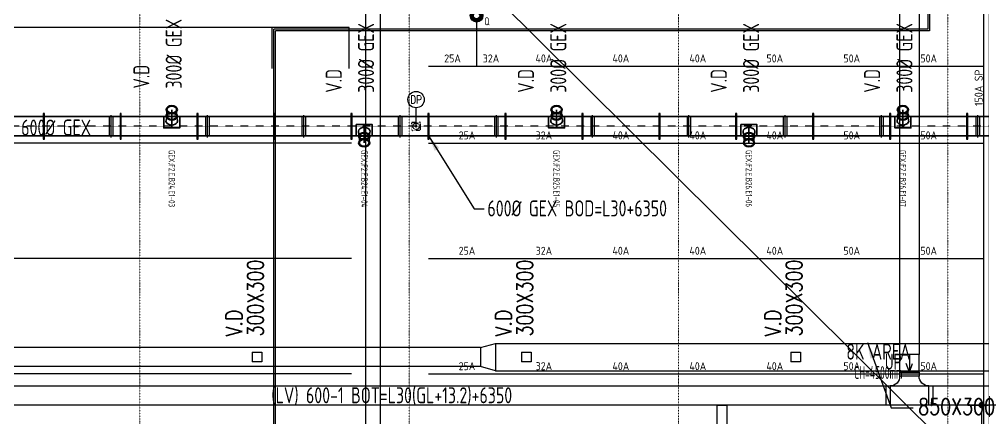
# Model space of a CAD drawing. Extents: x -32000 to 416743, y -254124 to 144214.
# Drawn here: x 197838 to 227916, y 16676 to 29136 of the extents above; entities that cross this region are included whole.
import ezdxf
from ezdxf.enums import TextEntityAlignment as Align

# ---------------------------------------------------------------- set-up
doc = ezdxf.new("R2010")
doc.units = 0
doc.header["$LTSCALE"] = 10
for name, pattern in [('H12PL4$0$JJP_三點線', [0.9, 0.3, -0.15, 0, -0.15, 0, -0.15, 0, -0.15]), ('XFM6D40$0$HIDDEN', [0.375, 0.25, -0.125]), ('XFM6D40$0$XFM6D40$0$CENTER', [2, 1.25, -0.25, 0.25, -0.25]), ('XFM7P40ICA$0$H12PL4$0$JJP_三點線', [0.9, 0.3, -0.15, 0, -0.15, 0, -0.15, 0, -0.15])]:
    doc.linetypes.add(name, pattern=pattern)
for name, color, linetype in [('H12PL4$0$A-OBJE-2D', 252, 'Continuous'), ('H12PL4$0$S-GRID', 252, 'Continuous'), ('X-F2-L30-E-CT-LV-50K$0$E-CBL-DIM', 250, 'Continuous'), ('X-F2-L30-E-CT-LV-50K$0$E-CBL-EQPM', 230, 'Continuous'), ('X-F2-L30-E-CT-LV-50K$0$E-CBL-TXT', 250, 'Continuous'), ('X-F2-L30-FS-PIPE$0$F-SK-LINE2', 2, 'Continuous'), ('X-F2-L30-FS-PIPE$0$F-SK-LINE3', 100, 'Continuous'), ('X-F2-L30-FS-PIPE$0$F-SK-LINE4', 140, 'Continuous'), ('X-F2-L30-FS-PIPE$0$F-SK-TXT', 250, 'Continuous'), ('X-F2-L30-FS-PIPE$0$F-SK-UP-QR-T68-K8.1', 40, 'Continuous'), ('XFDP30$0$A-CR-TT2 (8K)', 1, 'Continuous'), ('XFDP30$0$A-CR-TXT (8K)', 250, 'Continuous'), ('XFDP30$0$A-W-P2D (8K於 50K時拆除)', 2, 'Continuous'), ('XFM1D40$0$M-CWTR-TEXT', 250, 'Continuous'), ('XFM1D40$0$M-HVAC-CMDUCT', 150, 'Continuous'), ('XFM1D40$0$M-PIPE-TEXT-ARROR', 250, 'Continuous'), ('XFM6D40$0$1GEX', 3, 'Continuous'), ('XFM6D40$0$1鋼構', 4, 'Continuous'), ('XFM6D40$0$TAKE OFF NUMBER', 7, 'Continuous'), ('XFM6D40$0$XFM6D40$0$M-PIPE-TEXT', 250, 'Continuous'), ('XFM6D40$0$XFM6D40$0$M-PIPE-TEXT-ARROR', 250, 'Continuous'), ('XFM7P40ICA$0$H12PL4$0$S-GRID', 252, 'Continuous')]:
    doc.layers.add(name, color=color, linetype=linetype)
doc.layers.add('XFM6D40$0$XFM6D40$0$DUCT-CENT-GEX', color=1, linetype='XFM6D40$0$XFM6D40$0$CENTER', lineweight=25)
doc.layers.add('XFM6D40$0$XFM6D40$0$M-EX-DUCT-GEX', color=114, linetype='Continuous', lineweight=35)
doc.styles.add('X-F2-L30-E-CT-LV-50K$0$AA-TXT', font='isocp.shx', dxfattribs={"bigfont": 'chineset.shx'})
doc.styles.add('X-F2-L30-FS-PIPE$0$aa-txt', font='isocp.shx', dxfattribs={"bigfont": 'chineset.shx'})
doc.styles.add('XFDP30$0$AA-TXT', font='isocp.shx', dxfattribs={"width": 0.8, "bigfont": 'china.shx'})
doc.styles.add('XFM1D40$0$12P7-XCM2P10$0$AA-TXT', font='simplex.shx', dxfattribs={"bigfont": 'china.shx'})
doc.styles.add('XFM1D40$0$STANDARD', font='SIMPLEX', dxfattribs={"bigfont": 'BIGFONT'})
doc.styles.add('XFM6D40$0$dim-txt', font='isocp.shx', dxfattribs={"width": 0.7, "bigfont": 'chineset.shx'})
doc.styles.add('XFM6D40$0$XF2M6D20-A2 C2$0$AA-TXT', font='simplex.shx', dxfattribs={"width": 0.8, "bigfont": 'china.shx'})
doc.styles.add('XFM6D40$0$XFM6D40$0$aa-txt', font='isocp.shx', dxfattribs={"bigfont": 'chineset.shx'})
doc.styles.add('XFM6D40$0$XFM6D40$0$STANDARD', font='SIMPLEX', dxfattribs={"bigfont": 'BIGFONT'})
doc.dimstyles.new('X-F2-L30-E-CT-LV-50K$0$2000-dim', dxfattribs={"dimscale": 2000, "dimtxt": 0.15, "dimasz": 0.1, "dimexe": 0.1, "dimexo": 0.1, "dimgap": 0.05, "dimtad": 1, "dimdec": 0, "dimzin": 0, "dimdsep": 46, "dimtxsty": 'X-F2-L30-E-CT-LV-50K$0$AA-TXT', "dimblk": 'X-F2-L30-E-CT-LV-50K$0$_Dot', "dimcen": 2, "dimclrd": 256, "dimclre": 256, "dimclrt": 3, "dimadec": 0, "dimazin": 0, "dimtfac": 1, "dimtdec": 0, "dimtix": 1, "dimtmove": 2, "dimatfit": 3, "dimfxl": 0.1, "dimtvp": 1, "dimtolj": 1, "dimtzin": 0, "dimarcsym": 0})
doc.dimstyles.new('XFM1D40$0$Standard', dxfattribs={"dimtxt": 0.18, "dimasz": 0.18, "dimexe": 0.18, "dimexo": 0.0625, "dimgap": 0.09, "dimtad": 0, "dimtih": 1, "dimtoh": 1, "dimdec": 4, "dimzin": 0, "dimdsep": 46, "dimtxsty": 'XFM1D40$0$STANDARD', "dimcen": 0.09, "dimadec": 0, "dimazin": 0, "dimtfac": 1, "dimtdec": 4, "dimtofl": 0, "dimtmove": 0, "dimatfit": 3, "dimfxl": 1, "dimtolj": 1, "dimtzin": 0, "dimarcsym": 0})
doc.dimstyles.new('XFM6D40$0$XFM6D40$0$Standard', dxfattribs={"dimtxt": 0.18, "dimasz": 0.18, "dimexe": 0.18, "dimexo": 0.0625, "dimgap": 0.09, "dimtad": 0, "dimtih": 1, "dimtoh": 1, "dimdec": 4, "dimzin": 0, "dimdsep": 46, "dimtxsty": 'XFM6D40$0$XFM6D40$0$STANDARD', "dimcen": 0.09, "dimadec": 0, "dimazin": 0, "dimtfac": 1, "dimtdec": 4, "dimtofl": 0, "dimtmove": 0, "dimatfit": 3, "dimfxl": 1, "dimtolj": 1, "dimtzin": 0, "dimarcsym": 0})

# ---------------------------------------------------------------- blocks, each defined once
blk = doc.blocks.new('H12PL4')
at = {"layer": 'H12PL4$0$A-OBJE-2D', "lineweight": 0}
blk.add_line((243100, -350), (151700, 90350), dxfattribs=at)
at = {"layer": 'H12PL4$0$S-GRID', "linetype": 'H12PL4$0$JJP_三點線', "lineweight": 0}
for p, q in [((201600, 128250), (201600, -28000)), ((210000, 128250), (210000, -28000)), ((218400, 128250), (218400, -28000)), ((226800, 128250), (226800, -28000))]:
    blk.add_line(p, q, dxfattribs=at)
blk = doc.blocks.new('XFM6D40$0$LD-600x300大補貼-45')
for p, q in [((-25, 0), (516, 0)), ((0, -25), (0, 25)), ((191, 180), (269, 160)), ((456, 150), (318, 150)), ((191, -180), (269, -160)), ((456, -150), (318, -150))]:
    blk.add_line(p, q)
blk.add_lwpolyline([(300, 173), (300, 250), (-50, 250), (-50, -250), (300, -250), (300, -173)])
for centre, major_axis, start_param, end_param in [((168, 0), (0, 183), 6.10565, 9.602313), ((318, 0), (0, -175), 2.600493, 6.824285), ((318, 0), (0, -150), 3.141593, 6.283185)]:
    blk.add_ellipse(centre, major_axis=major_axis, ratio=0.707107, start_param=start_param, end_param=end_param)
at = {"linetype": 'XFM6D40$0$HIDDEN', "ltscale": 10}
blk.add_ellipse((350, 0), major_axis=(0, 150), ratio=0.301035, dxfattribs=at)
for major_axis in [(0, -175), (0, -150)]:
    blk.add_ellipse((520, 0), major_axis=major_axis, ratio=0.707107)
blk = doc.blocks.new('XFM6D40$0$DP大補貼')
at = {"linetype": 'XFM6D40$0$HIDDEN', "ltscale": 0.001}
blk.add_lwpolyline([(-56257, 182475), (-56037, 182475, -0.414214), (-56017, 182455), (-56017, 182235, -0.414214), (-56037, 182215), (-56257, 182215, -0.414214), (-56277, 182235), (-56277, 182455, -0.414214)], format="xyb", close=True, dxfattribs=at)
for radius in [100, 25]:
    blk.add_circle((-56147, 182345), radius, dxfattribs=at)
blk = doc.blocks.new('XFM6D40$0$600-F')
blk.add_line((-50, 0), (650, 0))
blk.add_lwpolyline([(0, 50), (600, 50), (600, -50), (0, -50)], close=True)
blk = doc.blocks.new('XFDP30')
at = {"layer": 'XFDP30$0$A-W-P2D (8K於 50K時拆除)'}
for p, q in [((226175, 29550), (226175, 28825)), ((226225, 29550), (226225, 28775)), ((226175, 28825), (205775, 28825, 0)), ((205775, 14550, 0), (205775, 28825, 0)), ((226225, 28775), (205825, 28775, 0)), ((205825, 14550, 0), (205825, 28775, 0))]:
    blk.add_line(p, q, dxfattribs=at)
at = {"layer": 'XFDP30$0$A-CR-TT2 (8K)', "style": 'XFDP30$0$AA-TXT', "width": 0.6}
blk.add_text('CH=4500mm', height=400, dxfattribs=at).set_placement((224630, 18118), align=Align.MIDDLE)
at = {"layer": 'XFDP30$0$A-CR-TXT (8K)', "style": 'XFDP30$0$AA-TXT', "width": 0.8}
blk.add_text('8K AREA', height=500, dxfattribs=at).set_placement((224630, 18768), align=Align.MIDDLE)
blk = doc.blocks.new('X-F2-L30-E-CT-LV-50K$0$_Dot')
at = {"color": 0, "linetype": 'ByBlock', "lineweight": -2}
blk.add_line((-0.5, 0), (-1, 0), dxfattribs=at)
at = {"color": 0, "linetype": 'ByBlock', "const_width": 0.5}
blk.add_lwpolyline([(-0.25, 0, 1), (0.25, 0, 1)], format="xyb", close=True, dxfattribs=at)
blk = doc.blocks.new('*D1070')
at = {"layer": 'DEFPOINTS', "color": 0, "transparency": 16777216}
for p in [(227222, 17100), (227853, 17100), (227169, 15000)]:
    blk.add_point(p, dxfattribs=at)
at = {"layer": 'X-F2-L30-E-CT-LV-50K$0$E-CBL-DIM', "lineweight": -2, "transparency": 16777216}
for p, q in [((227422, 17100), (228053, 17100)), ((227853, 15200), (227853, 16900)), ((227369, 15000), (228053, 15000))]:
    blk.add_line(p, q, dxfattribs=at)
at = {"layer": 'X-F2-L30-E-CT-LV-50K$0$E-CBL-DIM', "lineweight": -2, "transparency": 16777216, "xscale": 200, "yscale": 200, "zscale": 200}
for p, rotation in [((227853, 17100), 90), ((227853, 15000), 270)]:
    blk.add_blockref('X-F2-L30-E-CT-LV-50K$0$_Dot', p, dxfattribs=dict(at, rotation=rotation))
at = {"layer": 'X-F2-L30-E-CT-LV-50K$0$E-CBL-DIM', "transparency": 16777216, "insert": (227602, 16050), "char_height": 300, "attachment_point": 5, "rotation": 90, "style": 'X-F2-L30-E-CT-LV-50K$0$AA-TXT'}
blk.add_mtext('\\A1;2100', dxfattribs=at)
blk = doc.blocks.new('*U561')
at = {"linetype": 'ByBlock', "lineweight": -2, "ltscale": 0.8}
blk.add_line((-300, -600), (900, -600), dxfattribs=at)
for points in [[(600, 300), (600, 425), (0, 425), (0, 300)], [(-425, -600), (-300, -600), (-300, 0), (-425, 0)], [(900, -600), (1025, -600), (1025, 0), (900, 0)]]:
    blk.add_lwpolyline(points, close=True, dxfattribs=at)
for points in [[(-300, 0, 0.414214), (0, 300)], [(600, 300, 0.414214), (900, 0)]]:
    blk.add_lwpolyline(points, format="xyb", dxfattribs=at)
blk = doc.blocks.new('XFM7P40ICA$0$H12PL4')
at = {"layer": 'XFM7P40ICA$0$H12PL4$0$S-GRID', "linetype": 'XFM7P40ICA$0$H12PL4$0$JJP_三點線', "lineweight": 0}
for p, q in [((201600, 128250), (201600, -28000)), ((210000, 128250), (210000, -28000)), ((218400, 128250), (218400, -28000)), ((226800, 128250), (226800, -28000))]:
    blk.add_line(p, q, dxfattribs=at)
blk = doc.blocks.new('XFM7P40ICA')
blk.add_blockref('XFM7P40ICA$0$H12PL4', (0, 0))
blk = doc.blocks.new('X-F2-L30-FS-PIPE$0$FS02-Q-81')
at = {"const_width": 0.5}
blk.add_lwpolyline([(-0.75, 0, 1), (0.75, 0, 1)], format="xyb", close=True, dxfattribs=at)
for radius in [1, 0.5]:
    blk.add_circle((0, 0), radius)
at = {"style": 'X-F2-L30-FS-PIPE$0$aa-txt', "width": 0.8}
for s, p in [('8.1', (1.2, 0.6)), ('Q', (1.2, -1.5))]:
    blk.add_text(s, height=1.25, dxfattribs=at).set_placement(p)
blk = doc.blocks.new('X-F2-L30-FS-PIPE')
at = {"layer": 'X-F2-L30-FS-PIPE$0$F-SK-LINE2'}
for p, q in [((208650, 4800), (208650, 42075)), ((209100, 4800), (209100, 42075))]:
    blk.add_line(p, q, dxfattribs=at)
at = {"layer": 'X-F2-L30-FS-PIPE$0$F-SK-LINE3'}
for p, q in [((208125, 28875), (192084, 28875)), ((205725, 27600), (205725, 28875)), ((208125, 27600), (208125, 28875)), ((212100, 29050), (212100, 27675)), ((210600, 27675), (227916, 27675)), ((208200, 25275), (192084, 25275)), ((210600, 25275), (227916, 25275)), ((208200, 21675), (192084, 21675)), ((210600, 21675), (227916, 21675)), ((208200, 18075), (192084, 18075)), ((210600, 18075), (227916, 18075))]:
    blk.add_line(p, q, dxfattribs=at)
at = {"layer": 'X-F2-L30-FS-PIPE$0$F-SK-LINE4'}
blk.add_lwpolyline([(228084, 2418), (227916, 2418), (227916, 30282), (228084, 30282)], close=True, dxfattribs=at)
at = {"layer": 'X-F2-L30-FS-PIPE$0$F-SK-UP-QR-T68-K8.1', "xscale": 200, "yscale": 200, "zscale": 200}
blk.add_blockref('X-F2-L30-FS-PIPE$0$FS02-Q-81', (212100, 29250), dxfattribs=at)
at = {"layer": 'X-F2-L30-FS-PIPE$0$F-SK-TXT', "style": 'X-F2-L30-FS-PIPE$0$aa-txt'}
for s, p in [('25A', (211350, 27915)), ('32A', (212550, 27915)), ('40A', (214200, 27915)), ('40A', (216600, 27915)), ('40A', (219000, 27915)), ('50A', (221400, 27915)), ('50A', (223800, 27915)), ('50A', (226200, 27915)), ('25A', (211800, 25515)), ('32A', (214200, 25515)), ('40A', (216600, 25515)), ('40A', (219000, 25515)), ('40A', (221400, 25515)), ('50A', (223800, 25515)), ('50A', (226200, 25515)), ('25A', (211800, 21915)), ('32A', (214200, 21915)), ('40A', (216600, 21915)), ('40A', (219000, 21915)), ('40A', (221400, 21915)), ('50A', (223800, 21915)), ('50A', (226200, 21915)), ('25A', (211800, 18315)), ('32A', (214200, 18315)), ('40A', (216600, 18315)), ('40A', (219000, 18315)), ('40A', (221400, 18315)), ('50A', (223800, 18315)), ('50A', (226200, 18315))]:
    blk.add_text(s, height=250, dxfattribs=at).set_placement(p, align=Align.MIDDLE)
blk.add_text('150A SP', height=250, rotation=90, dxfattribs=at).set_placement((227760, 27000), align=Align.MIDDLE)
blk = doc.blocks.new('XFM1D40')
at = {"layer": 'XFM1D40$0$M-HVAC-CMDUCT'}
for p, q in [((212225.6, 18900), (212692.1, 19025)), ((212692.1, 19025), (232300, 19025)), ((212692.1, 19025), (212692.1, 18175)), ((212225.6, 18900), (179592.1, 18900)), ((205100, 18750), (205400, 18750)), ((205100, 18750), (205100, 18450)), ((205400, 18750), (205400, 18450)), ((212225.6, 18900), (212225.6, 18300)), ((213500, 18750), (213800, 18750)), ((213500, 18750), (213500, 18450)), ((213800, 18750), (213800, 18450)), ((221900, 18750), (222200, 18750)), ((221900, 18750), (221900, 18450)), ((222200, 18750), (222200, 18450)), ((205400, 18450), (205100, 18450)), ((213800, 18450), (213500, 18450)), ((222200, 18450), (221900, 18450)), ((212225.6, 18300), (179592.1, 18300)), ((212692.1, 18175), (212225.6, 18300)), ((212692.1, 18175), (232500, 18175))]:
    blk.add_line(p, q, dxfattribs=at)
at = {"layer": 'XFM1D40$0$M-CWTR-TEXT', "style": 'XFM1D40$0$12P7-XCM2P10$0$AA-TXT', "width": 0.8}
for s, p in [('300X300', (205201.1, 19240.2)), ('300X300', (213601.1, 19240.2)), ('300X300', (222001.1, 19240.2)), ('V.D', (204535.1, 19240.2)), ('V.D', (212935.1, 19240.2)), ('V.D', (221335.1, 19240.2))]:
    blk.add_text(s, height=500, rotation=90, dxfattribs=at).set_placement(p, align=Align.MIDDLE_LEFT)
blk.add_text('850X300', height=500, dxfattribs=at).set_placement((225871.5, 17052.6), align=Align.MIDDLE_LEFT)
at = {"layer": 'XFM1D40$0$M-PIPE-TEXT-ARROR'}
blk.add_leader([(224286.9, 19050), (225030.8, 17018.9), (225717, 17018.9)], dimstyle='XFM1D40$0$Standard', override={"dimasz": 500}, dxfattribs=at)
blk = doc.blocks.new('XFM6D40')
at = {"layer": 'XFM6D40$0$1GEX'}
blk.add_line((210214, 25800), (210214, 26375), dxfattribs=at)
blk.add_circle((210214, 26630.9), 255.9, dxfattribs=at)
at = {"layer": 'XFM6D40$0$1鋼構'}
for points in [[(198579.4, 25400), (198620.6, 25400), (198620.6, 26200), (198579.4, 26200)], [(200979.4, 25400), (201020.6, 25400), (201020.6, 26200), (200979.4, 26200)], [(203379.4, 25400), (203420.6, 25400), (203420.6, 26200), (203379.4, 26200)], [(205779.4, 25400), (205820.6, 25400), (205820.6, 26200), (205779.4, 26200)], [(208179.4, 25400), (208220.6, 25400), (208220.6, 26200), (208179.4, 26200)], [(210579.4, 25400), (210620.6, 25400), (210620.6, 26200), (210579.4, 26200)], [(212979.4, 25400), (213020.6, 25400), (213020.6, 26200), (212979.4, 26200)], [(215379.4, 25400), (215420.6, 25400), (215420.6, 26200), (215379.4, 26200)], [(217779.4, 25400), (217820.6, 25400), (217820.6, 26200), (217779.4, 26200)], [(220179.4, 25400), (220220.6, 25400), (220220.6, 26200), (220179.4, 26200)], [(222579.4, 25400), (222620.6, 25400), (222620.6, 26200), (222579.4, 26200)], [(224979.4, 25400), (225020.6, 25400), (225020.6, 26200), (224979.4, 26200)], [(227379.4, 25400), (227420.6, 25400), (227420.6, 26200), (227379.4, 26200)]]:
    blk.add_lwpolyline(points, close=True, dxfattribs=at)
at = {"layer": 'XFM6D40$0$XFM6D40$0$DUCT-CENT-GEX', "ltscale": 0.001}
blk.add_line((230733.2, 25800), (186982.9, 25800), dxfattribs=at)
at = {"layer": 'XFM6D40$0$XFM6D40$0$M-EX-DUCT-GEX'}
for p, q in [((230733.2, 26100), (187475, 26100)), ((230733.2, 25500), (187475, 25500))]:
    blk.add_line(p, q, dxfattribs=at)
at = {"layer": 'XFM6D40$0$1GEX', "rotation": 90}
for p in [(200705, 25500), (203708, 25500), (206711, 25500), (209714, 25500), (212717, 25500), (215720, 25500), (218723, 25500), (221726, 25500), (224729, 25500), (227732, 25500)]:
    blk.add_blockref('XFM6D40$0$600-F', p, dxfattribs=at)
at = {"layer": 'XFM6D40$0$1GEX', "linetype": 'XFM6D40$0$HIDDEN', "rotation": 90}
blk.add_blockref('XFM6D40$0$DP大補貼', (392558.7, 81947.5), dxfattribs=at)
at = {"layer": 'XFM6D40$0$XFM6D40$0$M-EX-DUCT-GEX', "rotation": 90}
for p in [(202595, 25800), (214595, 25800), (225395, 25800)]:
    blk.add_blockref('XFM6D40$0$LD-600x300大補貼-45', p, dxfattribs=at)
at = {"layer": 'XFM6D40$0$XFM6D40$0$M-EX-DUCT-GEX', "xscale": -1, "rotation": 90}
for p in [(208595, 25800), (220595, 25800)]:
    blk.add_blockref('XFM6D40$0$LD-600x300大補貼-45', p, dxfattribs=at)
at = {"layer": 'XFM6D40$0$1GEX', "style": 'XFM6D40$0$XF2M6D20-A2 C2$0$AA-TXT', "width": 0.8}
blk.add_text('DP', height=250, dxfattribs=at).set_placement((210214, 26630.9), align=Align.MIDDLE_CENTER)
at = {"layer": 'XFM6D40$0$TAKE OFF NUMBER', "color": 114, "true_color": 0x00994c, "style": 'XFM6D40$0$dim-txt', "width": 0.7}
for s, p in [('GEX;F2.E.B24.E1-03 ', (202595, 25055.4)), ('GEX;F2.E.B24.E1-04 ', (208600, 25055.4)), ('GEX;F2.E.B25.E1-05 ', (214595, 25055.4)), ('GEX;F2.E.B26.E1-06 ', (220593.8, 25055.4)), ('GEX;F2.E.B26.E1-07 ', (225395, 25055.4))]:
    blk.add_text(s, height=200, rotation=270, dxfattribs=at).set_placement(p, align=Align.MIDDLE_LEFT)
at = {"layer": 'XFM6D40$0$XFM6D40$0$M-PIPE-TEXT', "style": 'XFM6D40$0$XFM6D40$0$aa-txt', "width": 0.8}
for s, p in [('300%%C GEX', (202905.5, 26976.4)), ('300%%C GEX', (208903.1, 26845.6)), ('300%%C GEX', (214899.2, 26845.6)), ('300%%C GEX', (220911.5, 26845.6)), ('300%%C GEX', (225694, 26845.6)), ('V.D', (201896.3, 26976.4)), ('V.D', (207893.9, 26845.6)), ('V.D', (213890, 26845.6)), ('V.D', (219902.3, 26845.6)), ('V.D', (224684.8, 26845.6))]:
    blk.add_text(s, height=500, rotation=90, dxfattribs=at).set_placement(p)
for s, p in [('600%%C GEX', (197898.3, 25508.6)), ('600%%C GEX BOD=L30+6350', (212438.3, 22987))]:
    blk.add_text(s, height=500, dxfattribs=at).set_placement(p)
at = {"layer": 'XFM6D40$0$XFM6D40$0$M-PIPE-TEXT-ARROR'}
blk.add_leader([(210600, 25500), (212028.1, 23223.8), (212334.9, 23223.8)], dimstyle='XFM6D40$0$XFM6D40$0$Standard', override={"dimasz": 500}, dxfattribs=at)
blk = doc.blocks.new('X-F2-L30-E-CT-LV-50K')
at = {"layer": 'X-F2-L30-E-CT-LV-50K$0$E-CBL-EQPM'}
for p, q in [((225300, 18125), (225300, 18675)), ((225300, 18675), (225600, 18675)), ((225600, 18675), (225600, 18125)), ((225900, 18675), (225600, 18675)), ((225900, 18125), (225900, 18675)), ((225600, 18125), (225502, 18398.6)), ((225600, 18125), (225698, 18398.6)), ((225300, 18125), (225600, 18125)), ((225900, 18125), (225600, 18125))]:
    blk.add_line(p, q, dxfattribs=at)
for points in [[(225300, 18675), (225300, 67725), (225900, 67725), (225900, 18675)], [(178800, 17700), (241800, 17700), (241800, 17100), (178800, 17100)]]:
    blk.add_lwpolyline(points, close=True, dxfattribs=at)
at = {"layer": 'X-F2-L30-E-CT-LV-50K$0$E-CBL-EQPM', "elevation": 0}
blk.add_lwpolyline([(219600, 551.8), (219600, 17100), (219900, 17100), (219900, 551.8)], close=True, dxfattribs=at)
at = {"layer": 'X-F2-L30-E-CT-LV-50K$0$E-CBL-EQPM', "xscale": -1}
blk.add_blockref('*U561', (225900, 17700), dxfattribs=at)
at = {"layer": 'X-F2-L30-E-CT-LV-50K$0$E-CBL-TXT', "style": 'X-F2-L30-E-CT-LV-50K$0$AA-TXT'}
for s, width, p in [('UP', 0.7, (224835.2, 18454.3)), ('(LV) 600-1 BOT=L30(GL+13.2)+6350', 0.8, (205699.1, 17407.3))]:
    blk.add_text(s, height=500, dxfattribs=dict(at, width=width)).set_placement(p, align=Align.MIDDLE_LEFT)
at = {"layer": 'X-F2-L30-E-CT-LV-50K$0$E-CBL-DIM'}
dim = blk.add_linear_dim(base=(227852.5, 17100), p1=(227168.7, 15000), p2=(227222.1, 17100), angle=90, dimstyle='X-F2-L30-E-CT-LV-50K$0$2000-dim', override={"dimclrt": 256}, dxfattribs=at)
dim.commit()
dim.dimension.update_dxf_attribs({"geometry": '*D1070', "text_midpoint": (227602.5, 16050)})

msp = doc.modelspace()

# ---------------------------------------------------------------- block references
for name in ['H12PL4', 'XFM7P40ICA', 'XFM6D40', 'XFM1D40', 'XFDP30', 'X-F2-L30-E-CT-LV-50K', 'X-F2-L30-FS-PIPE']:
    msp.add_blockref(name, (0, 0))

doc.saveas('drawing.dxf')
